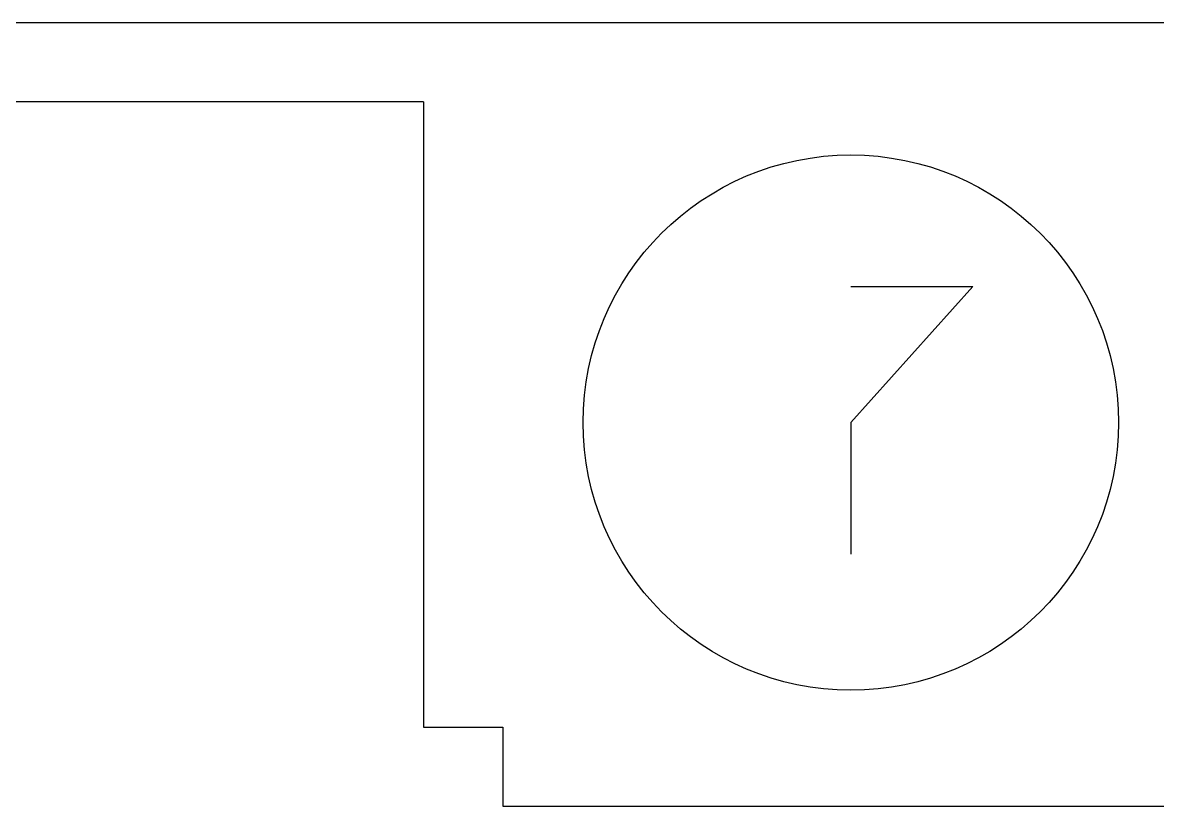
# Model space of a CAD drawing. Header units: millimetres. Extents: x 0 to 148, y -148 to 0.
# Drawn here: x 93.59 to 115.11, y -14.87 to 0 of the extents above; entities that cross this region are included whole.
import ezdxf

# ---------------------------------------------------------------- set-up
doc = ezdxf.new("R2010")
doc.units = ezdxf.units.MM
doc.linetypes.add('K5LT_BASIC', pattern=[0])

# ---------------------------------------------------------------- blocks, each defined once
blk = doc.blocks.new('U0')
at = {"color": 5, "linetype": 'K5LT_BASIC', "true_color": 0x0000ff}
blk.add_line((148, 0), (0, 0), dxfattribs=at)

msp = doc.modelspace()

# ---------------------------------------------------------------- linework, layer by layer
at = {"color": 5, "linetype": 'K5LT_BASIC', "true_color": 0x0000ff}
for p, q in [((101.192, -1.5), (93.252, -1.5)), ((101.192, -1.5), (101.192, -13.371)), ((109.294, -5.005), (111.61, -5.005)), ((111.61, -5.005), (109.294, -7.588)), ((109.294, -7.588), (109.294, -10.083)), ((101.192, -13.371), (102.692, -13.371)), ((102.692, -13.371), (102.692, -14.871)), ((102.692, -14.871), (117.615, -14.871))]:
    msp.add_line(p, q, dxfattribs=at)
msp.add_circle((109.294, -7.588), 5.078, dxfattribs=at)

# ---------------------------------------------------------------- block references
msp.add_blockref('U0', (0, 0))

doc.saveas('drawing.dxf')
